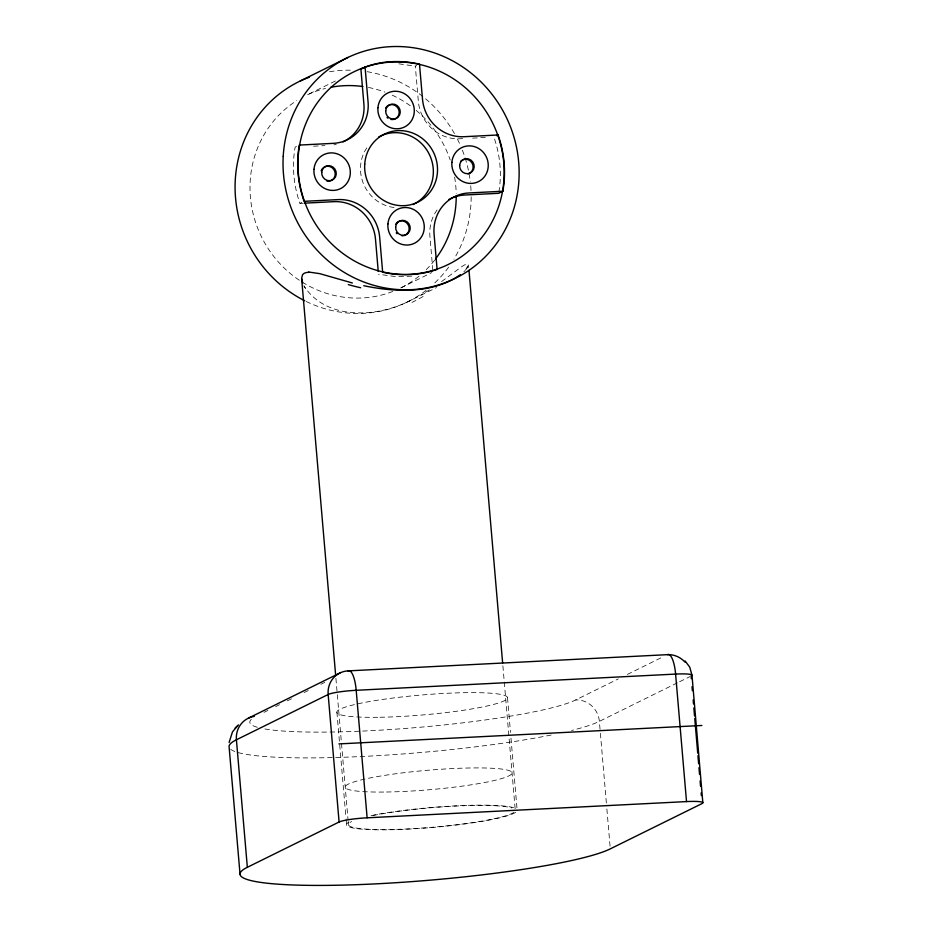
<?xml version="1.0" encoding="UTF-8"?>
<svg xmlns="http://www.w3.org/2000/svg" width="932" height="932" viewBox="0 0 932 932"><rect width="100%" height="100%" fill="white"/><g stroke="black" fill="none" stroke-linecap="round" stroke-linejoin="round"><path stroke-width="0.7" stroke-dasharray="4.66 3.5" d="M498.865 192.027C501.987 173.667 500.076 154.572 493.867 137.039M466.408 268.987C467.363 267.938 470.089 264.036 467.153 263.989A61.966 6.606 -45.7 0 0 461.154 267.041M465.511 270.047L468.493 264.676L468.738 267.577M465.01 270.595L463.88 271.725M441.558 281.604L461.084 267.123M429.337 289.934L420.775 295.071M335.369 80.991L306.849 95.064A107.25 102.077 63.7 0 1 325.478 88.424M398.826 63.819L415.322 66.16L416.709 65.473M296.504 146.452L295.129 147.128C291.809 165.896 293.568 185.456 299.953 203.386L302.795 203.246M299.953 203.386L301.817 202.465M400.69 287.953L431.796 272.598M406.096 302.609L436.456 287.615M264.012 712.351L267.892 710.44M275.651 706.607L279.518 704.697M287.277 700.876L293.743 697.684M304.077 692.581L310.531 689.389M320.876 684.286L324.755 682.375M264.874 728.964A166.758 19.456 -4.9 0 0 428.359 726.494A166.758 19.456 -4.9 0 0 575.661 699.955L618.3 678.904M627.341 674.442L662.233 657.211M677.354 682.853L599.369 721.356A189.499 22.112 -4.9 0 1 571.572 730.467M679.638 681.723L689.96 676.62M410.045 300.64C377.134 317.544 326.375 320.713 303.89 285.844M411.688 276.175L396.741 276.757L378.485 274.264M313.571 146.196L324.907 145.625M462.668 138.623L459.825 138.763A39.796 37.874 63.7 0 1 418.34 101.32L415.322 66.16M472.594 138.122L485.351 137.47M304.112 286.136L305.405 288.407M600.045 729.325L599.369 721.356A22.741 21.646 63.7 0 0 575.661 699.955M600.394 733.309L606.65 806.355M606.883 809.011L610.18 847.538M507.521 697.777L510.491 732.401M510.981 738.167L517.039 808.848M502.884 665.821L515.151 809.058M432.809 270.094L429.92 236.332A39.796 37.874 63.7 0 1 437.935 208.85M335.916 678.391L348.067 820.16M348.195 821.593L348.44 824.482M336.906 712.188L345.935 817.481M346.063 818.925L346.553 824.692M426.192 290.26A122.791 116.873 63.7 0 1 305.906 301.339M329.485 71.776A122.791 116.873 63.7 0 1 353.31 70.273M367.08 71.682A122.791 116.873 63.7 0 1 454.851 134.266M457.414 139.101A122.791 116.873 63.7 0 1 460.303 145.206M462.365 150.145A122.791 116.873 63.7 0 1 470.299 181.763M470.718 185.852A122.791 116.873 63.7 0 1 471.068 191.328M471.173 196.803A122.791 116.873 63.7 0 1 453.896 259.224M448.653 267.123A122.791 116.873 63.7 0 1 433.368 284.225M392.815 291.436A107.25 102.077 63.7 0 1 261.974 237.811A107.25 102.077 63.7 0 1 296.76 100.633M368.466 87.457A107.25 102.077 63.7 0 1 384.939 92.117M392.209 95.157A107.25 102.077 63.7 0 1 410.802 106.143M416.196 110.384A107.25 102.077 63.7 0 1 450.226 160.024M454.606 177.092A107.25 102.077 63.7 0 1 456.202 193.437M434.696 260.086A107.25 102.077 63.7 0 1 425.877 270.012M419.004 276.175A107.25 102.077 63.7 0 1 400.539 288.035M394.038 207.498A37.897 36.068 63.7 0 1 363.678 184.256A37.897 36.068 63.7 0 1 367.837 146.429M336.254 144.344A39.796 37.874 63.7 0 1 333.912 144.856M423.093 296.481A90.206 45.68 -17.9 0 1 411.921 302.434M513.8 812.401A83.717 9.763 -4.9 0 1 412.515 828.664A83.717 9.763 -4.9 0 1 351.667 821.57M373.068 815.5A83.717 9.763 -4.9 0 1 511.843 807.939M515.641 812.296A85.616 9.984 -4.9 0 1 412.026 828.921A85.616 9.984 -4.9 0 1 349.873 821.651M371.053 815.605A85.616 9.984 -4.9 0 1 456.249 805.819A85.616 9.984 -4.9 0 1 515.513 808.452M551.127 735.022A189.499 22.112 -4.9 0 1 356.991 756.726A189.499 22.112 -4.9 0 1 230.682 749.293M257.302 727.286A166.758 19.456 -4.9 0 1 251.395 719.294M380 717.256A85.616 9.984 -4.9 0 0 507.521 697.707A85.616 9.984 -4.9 0 0 379.126 699.967A85.616 9.984 -4.9 0 0 380 717.256M386.5 792.014A83.717 9.763 -4.9 0 0 512.064 772.989A83.717 9.763 -4.9 0 0 387.374 774.958A83.717 9.763 -4.9 0 0 386.5 792.014"/><path stroke-width="1.4" d="M448.746 199.588A39.796 37.874 63.7 0 1 464.649 195.021L498.69 193.297L502.861 191.235C506.181 172.478 504.422 152.918 498.038 134.977L463.996 136.713A39.796 37.874 63.7 0 1 422.511 99.27L419.493 64.098C400.166 59.916 379.009 60.498 360.882 68.921L363.899 104.093A39.796 37.874 63.7 0 1 342.964 141.932M229.109 742.478L232.487 731.865L238.464 724.863M235.109 728.043L237.474 725.853M460.396 274.672C432.471 294.116 395.599 292.322 363.771 285.716M300.151 81.049L348.102 57.376M496.663 135.664L498.038 134.977M248.378 718.164L340.133 672.881M247.341 867.296L339.097 822.001A22.741 2.656 -4.9 0 1 367.126 817.807L686.523 801.59A22.741 2.656 -4.9 0 1 702.041 803.57L610.297 848.866A189.499 22.112 -4.9 0 1 376.691 883.816A189.499 22.112 -4.9 0 1 247.341 867.296L236.413 739.787A22.741 21.646 63.7 0 1 254.32 716.37M360.882 68.921L363.643 68.094M502.861 191.235L468.819 192.959A39.796 37.874 63.7 0 0 434.091 234.281L437.108 269.441C419.668 275.418 400.609 276.28 382.656 272.214L379.65 237.043A39.796 37.874 63.7 0 0 338.165 199.599L304.123 201.324C297.809 183.383 295.945 163.846 299.3 145.077L333.341 143.342A39.796 37.874 63.7 0 0 368.07 102.031L365.053 66.859M304.205 203.176L333.994 201.661A39.796 37.874 63.7 0 1 375.48 239.105L378.252 271.457M240.013 874.018L229.074 746.509A189.499 22.112 -4.9 0 1 236.413 739.787L328.157 694.491A22.741 21.646 63.7 0 1 348.009 670.889L667.405 654.66A22.741 21.646 63.7 0 1 685.02 662.128M338.922 743.911L701.866 725.48M308.69 272.028L319.827 273.67L352.343 282.978M685.113 660.963L689.738 667.149L691.987 675.234L702.821 802.51M302.737 283.351L301.642 278.109L302.585 274.684A61.966 17.125 37.2 0 1 309.016 272.319M691.334 678.717L691.113 676.061A22.741 2.656 -4.9 0 0 675.595 674.081L356.199 690.297A22.741 2.656 -4.9 0 0 328.157 694.491L339.097 822.001M692.022 686.686L692.359 690.67M693.163 699.967L693.501 703.951M693.839 707.936L694.526 715.904M694.759 718.56L697.718 753.091M697.94 755.759L698.627 763.727M698.965 767.712L699.536 774.352M700.107 780.993L700.561 786.305M701.132 792.946L701.365 795.602M686.523 801.59L675.595 674.081A22.741 6.454 87.1 0 0 667.405 654.66M468.994 270.466L502.628 662.932M367.126 817.807L356.199 690.297A22.741 6.454 87.1 0 0 348.009 670.889M301.653 278.796L335.671 675.502M304.682 300.733A122.791 116.873 63.7 0 1 235.097 184.42A122.791 116.873 63.7 0 1 309.401 77.146M330.802 87.27A107.25 102.077 63.7 0 1 362.863 86.525M456.237 196.174A107.25 102.077 63.7 0 1 435.5 259.026M385.568 108.159A7.584 7.211 63.7 0 1 394.667 105.246A7.584 7.211 63.7 0 1 398.966 114.298A7.584 7.211 63.7 0 1 390.939 119.482M387.898 118.178A7.584 7.211 63.7 0 1 387.036 117.455M321.132 170.789A7.584 7.211 63.7 0 1 329.998 166.595A7.584 7.211 63.7 0 1 335.077 175.577A7.584 7.211 63.7 0 1 326.957 181.111M395.529 224.426A7.584 7.211 63.7 0 1 408.158 224.752A7.584 7.211 63.7 0 1 401.995 235.854M397.009 233.711A7.584 7.211 63.7 0 1 396.251 232.872M460.839 161.073A7.584 7.211 63.7 0 1 472.128 163.123A7.584 7.211 63.7 0 1 468.109 173.946M378.718 136.969A37.897 36.068 63.7 0 1 429.07 153.873A37.897 36.068 63.7 0 1 412.958 204.551M360.637 287.755A90.206 26.877 6.8 0 1 348.323 284.61M283.223 156.308A122.791 116.873 63.7 0 0 454.047 278.936A122.791 116.873 63.7 0 0 465.965 69.224A122.791 116.873 63.7 0 0 283.223 156.308M298.135 157.811A107.25 102.077 63.7 0 0 447.348 264.909A107.25 102.077 63.7 0 0 457.752 81.736A107.25 102.077 63.7 0 0 298.135 157.811M385.697 110.815A7.584 7.211 63.7 0 0 396.217 118.422A7.584 7.211 63.7 0 0 396.997 105.479A7.584 7.211 63.7 0 0 385.697 110.815M377.938 107.728A18.955 18.034 63.7 0 0 403.859 127.311A18.955 18.034 63.7 0 0 406.492 95.041A18.955 18.034 63.7 0 0 377.938 107.728M313.968 169.356A18.955 18.034 63.7 0 0 339.877 188.94A18.955 18.034 63.7 0 0 342.51 156.669A18.955 18.034 63.7 0 0 313.968 169.356M364.727 164.149A37.897 36.068 63.7 0 0 417.128 202.489A37.897 36.068 63.7 0 0 421.392 137.82A37.897 36.068 63.7 0 0 364.727 164.149M387.91 223.983A18.955 18.034 63.7 0 0 413.82 243.567A18.955 18.034 63.7 0 0 416.453 211.296A18.955 18.034 63.7 0 0 387.91 223.983M451.88 162.354A18.955 18.034 63.7 0 0 477.801 181.938A18.955 18.034 63.7 0 0 480.434 149.668A18.955 18.034 63.7 0 0 451.88 162.354M321.715 172.443A7.584 7.211 63.7 0 0 332.246 180.051A7.584 7.211 63.7 0 0 333.015 167.108A7.584 7.211 63.7 0 0 321.715 172.443M395.657 227.07A7.584 7.211 63.7 0 0 406.189 234.678A7.584 7.211 63.7 0 0 406.958 221.734A7.584 7.211 63.7 0 0 395.657 227.07M459.639 165.442A7.584 7.211 63.7 0 0 470.159 173.037A7.584 7.211 63.7 0 0 470.94 160.106A7.584 7.211 63.7 0 0 459.639 165.442"/></g></svg>
